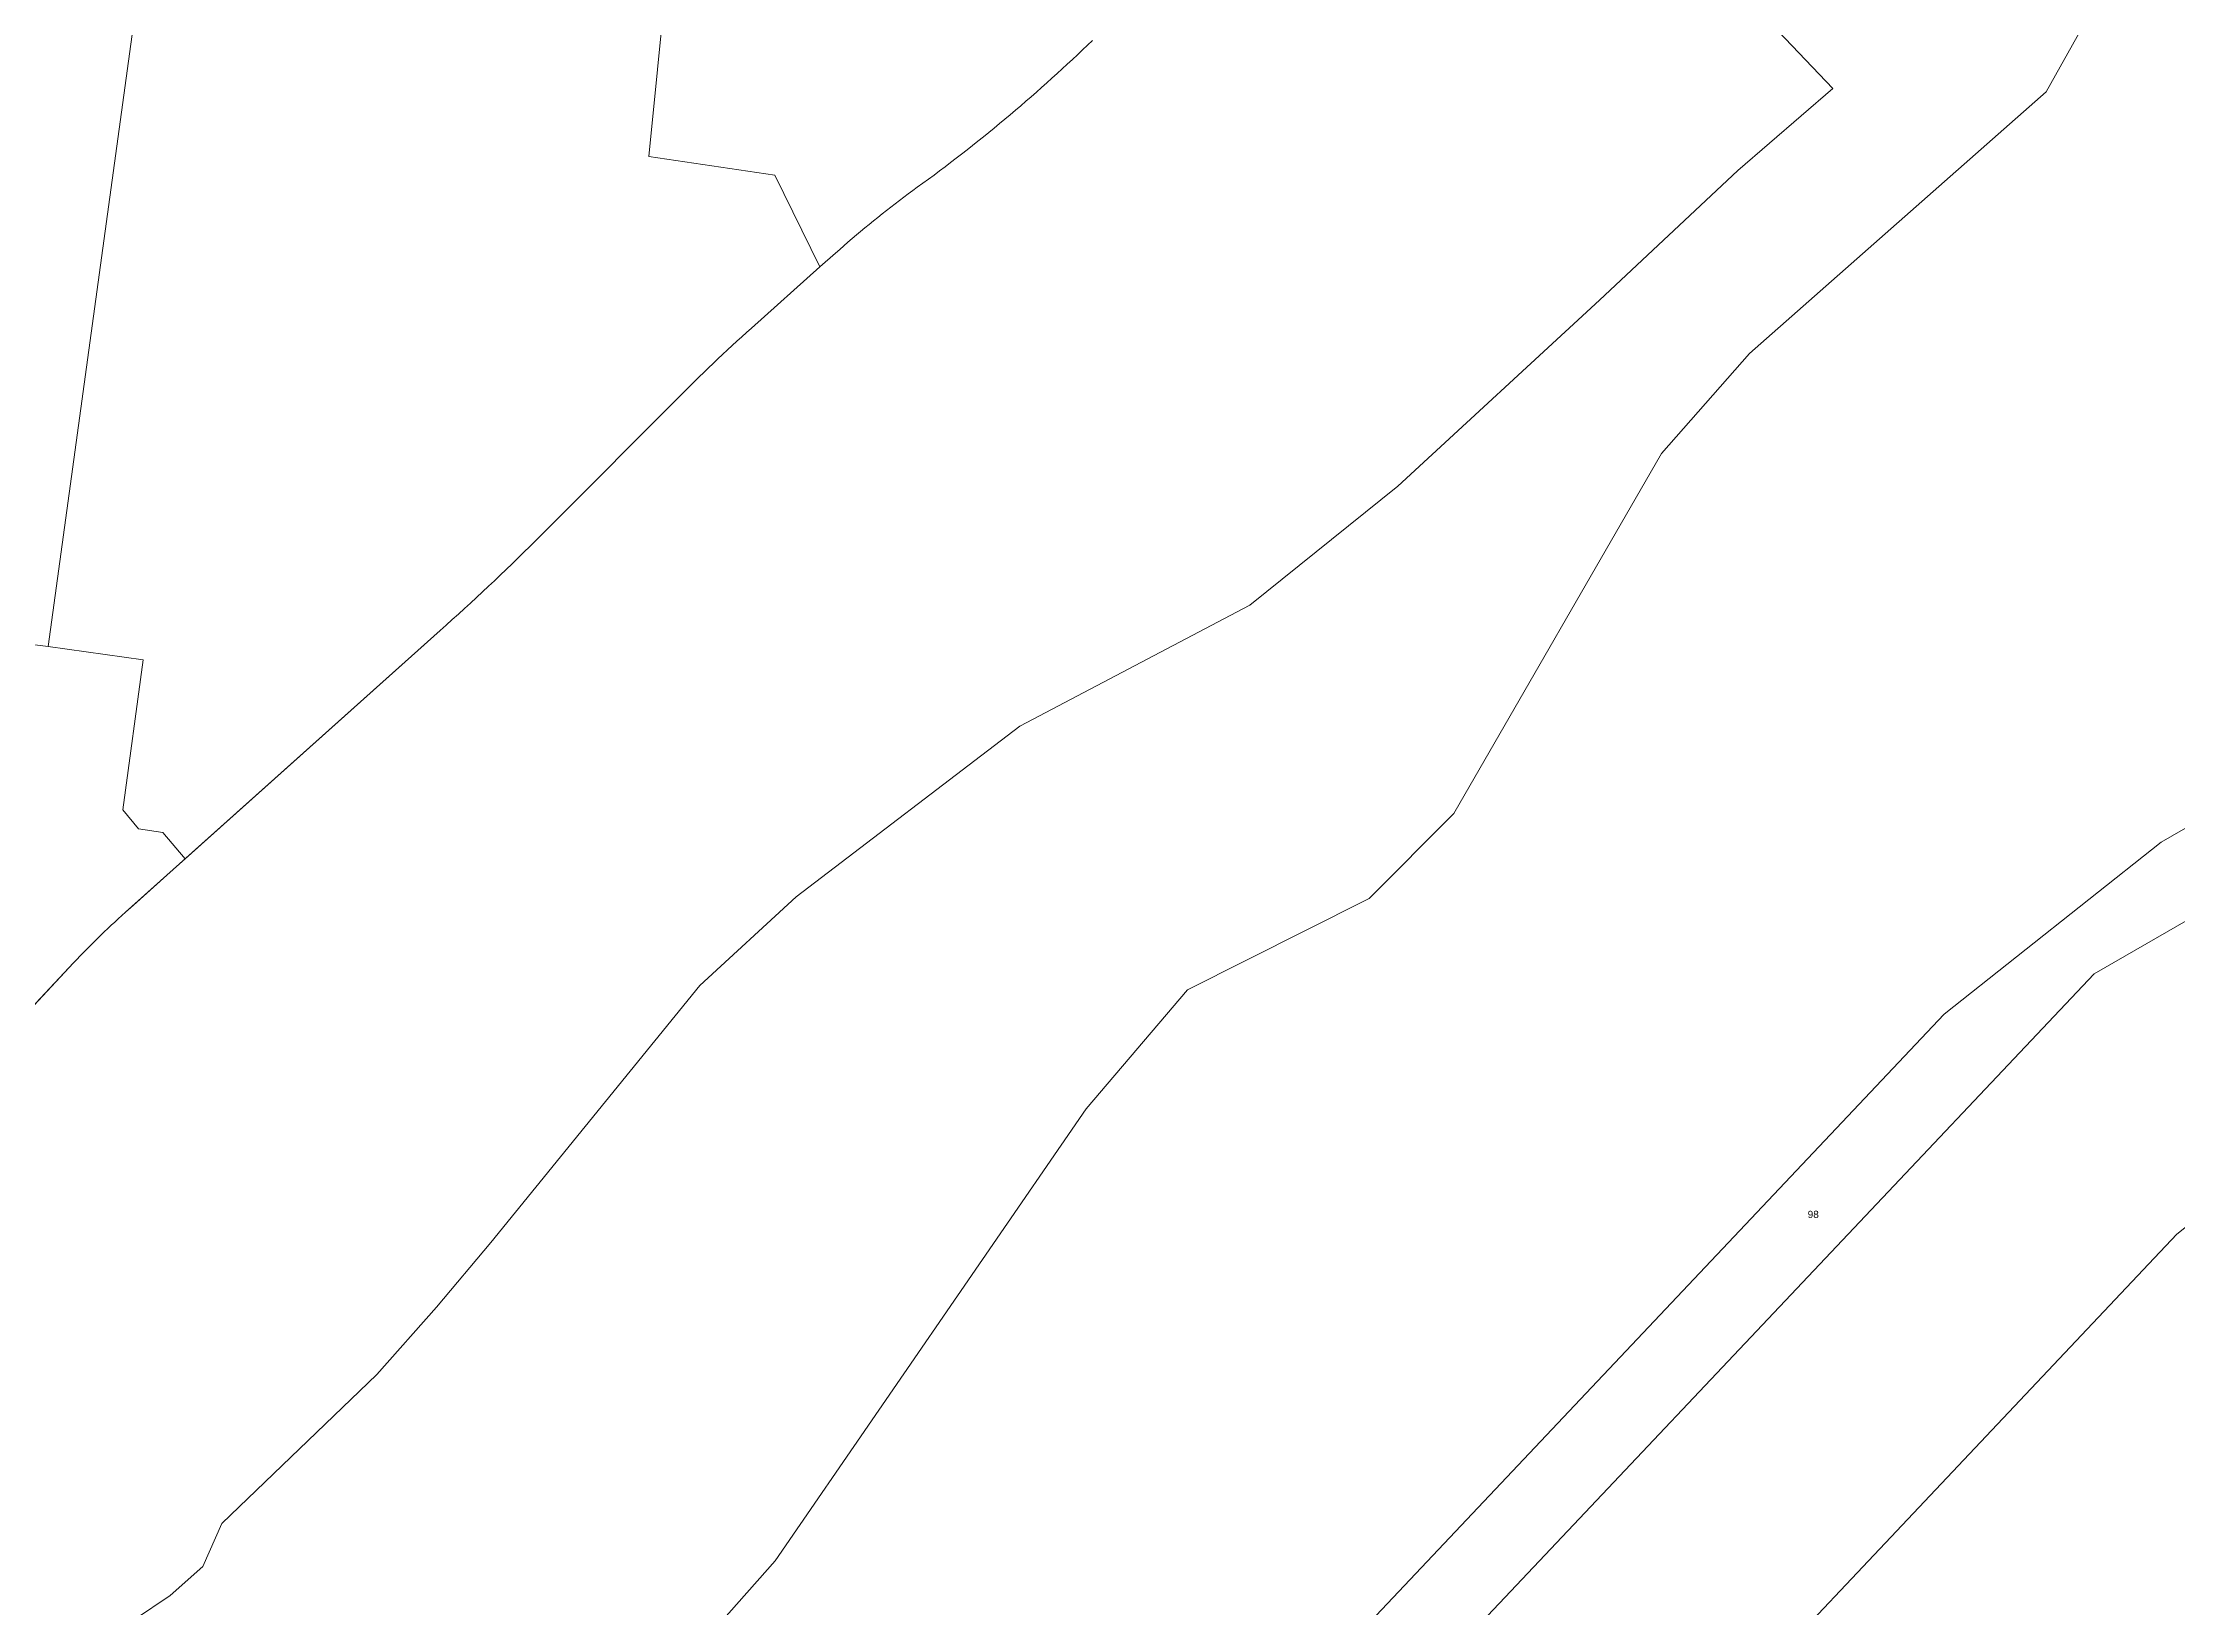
# Model space of a CAD drawing. Header units: metres. Extents: x 302931 to 308644, y 6253878 to 6257414.
# Drawn here: x 307425 to 307960, y 6254783 to 6255176 of the extents above; entities that cross this region are included whole.
import ezdxf

# ---------------------------------------------------------------- set-up
doc = ezdxf.new("R2010")
doc.units = ezdxf.units.M
doc.layers.add('Cadastre Land Parcels_SP_EXT', color=9, linetype='Continuous', lineweight=5)
doc.styles.get("Standard").update_dxf_attribs({"font": 'arial.ttf'})

msp = doc.modelspace()

# ---------------------------------------------------------------- linework, layer by layer
at = {"layer": 'Cadastre Land Parcels_SP_EXT', "linetype": 'Continuous'}
for points in [[(307993.73, 6255571.89), (307943.55, 6255445.53), (307955.64, 6255405.03), (307941.42, 6255385.42), (307919.3, 6255333.5), (307916.58, 6255301.16), (307912.65, 6255292.43), (307928.58, 6255240.1), (307858.24, 6255180.25), (307873.63, 6255164.08), (307849.82, 6255143.54), (307815.11, 6255111.04), (307764.56, 6255064.34), (307727.42, 6255034.57), (307669.8, 6255004.17), (307613.71, 6254961.34), (307589.51, 6254939.14), (307537.11, 6254874.64), (307523.47, 6254858.44), (307508.49, 6254841.57), (307469.65, 6254804.23), (307464.86, 6254793.42), (307456.66, 6254786.16), (307447.71, 6254780.08)], [(307319.45, 6255262.18), (307293.11, 6255071.19), (307292.89, 6255069.69), (307292.67, 6255068.2), (307292.43, 6255066.7), (307292.19, 6255065.21), (307291.95, 6255063.72), (307291.69, 6255062.23), (307291.43, 6255060.74), (307291.16, 6255059.26), (307290.88, 6255057.77), (307290.59, 6255056.29), (307290.3, 6255054.8), (307290, 6255053.32), (307289.69, 6255051.84), (307289.37, 6255050.37), (307289.04, 6255048.89), (307288.71, 6255047.42), (307288.37, 6255045.94), (307288.02, 6255044.47), (307413.41, 6255027.56), (307413.17, 6255025.77), (307426.09, 6255024.13), (307459.97, 6255271)], [(307459.97, 6255271), (307426.09, 6255024.13), (307449.95, 6255020.84), (307444.78, 6254983.22), (307448.78, 6254978.47), (307454.8, 6254977.48), (307460.41, 6254970.89), (307524.38, 6255028.19), (307524.38, 6255028.19), (307525.92, 6255029.55), (307527.44, 6255030.93), (307528.96, 6255032.3), (307530.48, 6255033.68), (307531.99, 6255035.07), (307533.5, 6255036.46), (307535, 6255037.86), (307536.5, 6255039.26), (307537.99, 6255040.67), (307539.48, 6255042.08), (307540.96, 6255043.5), (307542.44, 6255044.93), (307543.91, 6255046.35), (307545.38, 6255047.79), (307546.84, 6255049.23), (307548.3, 6255050.67), (307549.75, 6255052.12), (307587.02, 6255089.46), (307588.17, 6255090.61), (307589.33, 6255091.76), (307590.5, 6255092.9), (307591.67, 6255094.04), (307592.85, 6255095.17), (307594.03, 6255096.3), (307595.22, 6255097.42), (307596.41, 6255098.54), (307597.61, 6255099.65), (307598.81, 6255100.75), (307600.01, 6255101.85), (307601.23, 6255102.95), (307602.44, 6255104.04), (307619.63, 6255119.37), (307608.28, 6255142.37), (307576.76, 6255147.05), (307587.67, 6255257.12)], [(307587.67, 6255257.12), (307576.76, 6255147.05), (307608.28, 6255142.37), (307619.63, 6255119.37), (307623.54, 6255122.85), (307623.54, 6255122.85), (307624.58, 6255123.77), (307625.62, 6255124.68), (307626.66, 6255125.59), (307627.71, 6255126.49), (307628.77, 6255127.39), (307629.83, 6255128.28), (307630.9, 6255129.16), (307631.97, 6255130.04), (307633.04, 6255130.92), (307634.12, 6255131.79), (307635.2, 6255132.65), (307636.29, 6255133.51), (307637.39, 6255134.36), (307638.48, 6255135.2), (307639.59, 6255136.04), (307640.69, 6255136.87), (307641.8, 6255137.7), (307642.92, 6255138.52), (307644.04, 6255139.34), (307645.45, 6255140.36), (307646.85, 6255141.39), (307648.25, 6255142.42), (307649.64, 6255143.46), (307651.03, 6255144.51), (307652.41, 6255145.56), (307653.8, 6255146.62), (307655.17, 6255147.69), (307656.54, 6255148.76), (307657.91, 6255149.84), (307659.27, 6255150.92), (307660.62, 6255152.01), (307661.98, 6255153.1), (307663.32, 6255154.2), (307664.67, 6255155.31), (307666, 6255156.42), (307667.34, 6255157.54), (307668.66, 6255158.66), (307669.99, 6255159.79), (307671.3, 6255160.93), (307672.62, 6255162.07), (307673.92, 6255163.21), (307675.23, 6255164.36), (307676.52, 6255165.52), (307677.82, 6255166.68), (307679.1, 6255167.85), (307680.39, 6255169.03), (307681.67, 6255170.21), (307682.94, 6255171.39), (307684.2, 6255172.58), (307685.47, 6255173.78), (307686.72, 6255174.98), (307687.98, 6255176.19)], [(307538.67, 6254716.11), (307608.4, 6254794.81), (307686.36, 6254908.23), (307711.84, 6254938.08), (307756.5, 6254960.5), (307757.4, 6254960.95), (307778.58, 6254982.29), (307830.7, 6255072.57), (307852.75, 6255097.66), (307927.11, 6255163.32), (307951.68, 6255207.1), (307957.83, 6255218.07), (307960.92, 6255225.33)], [(307968.08, 6255203.64), (307951.68, 6255207.1), (307927.11, 6255163.32), (307852.75, 6255097.66), (307830.7, 6255072.57), (307778.58, 6254982.29), (307757.4, 6254960.95), (307756.5, 6254960.5), (307711.84, 6254938.08), (307686.36, 6254908.23), (307608.4, 6254794.81), (307538.67, 6254716.11)], [(307687.98, 6255176.19), (307686.72, 6255174.98), (307685.47, 6255173.78), (307684.2, 6255172.58), (307682.94, 6255171.39), (307681.67, 6255170.21), (307680.39, 6255169.03), (307679.1, 6255167.85), (307677.82, 6255166.68), (307676.52, 6255165.52), (307675.23, 6255164.36), (307673.92, 6255163.21), (307672.62, 6255162.07), (307671.3, 6255160.93), (307669.99, 6255159.79), (307668.66, 6255158.66), (307667.34, 6255157.54), (307666, 6255156.42), (307664.67, 6255155.31), (307663.32, 6255154.2), (307661.98, 6255153.1), (307660.62, 6255152.01), (307659.27, 6255150.92), (307657.91, 6255149.84), (307656.54, 6255148.76), (307655.17, 6255147.69), (307653.8, 6255146.62), (307652.41, 6255145.56), (307651.03, 6255144.51), (307649.64, 6255143.46), (307648.25, 6255142.42), (307646.85, 6255141.39), (307645.45, 6255140.36), (307644.04, 6255139.34), (307642.92, 6255138.52), (307641.8, 6255137.7), (307640.69, 6255136.87), (307639.59, 6255136.04), (307638.48, 6255135.2), (307637.39, 6255134.36), (307636.29, 6255133.51), (307635.2, 6255132.65), (307634.12, 6255131.79), (307633.04, 6255130.92), (307631.97, 6255130.04), (307630.9, 6255129.16), (307629.83, 6255128.28), (307628.77, 6255127.39), (307627.71, 6255126.49), (307626.66, 6255125.59), (307625.62, 6255124.68), (307624.58, 6255123.77), (307623.54, 6255122.85), (307619.63, 6255119.37), (307602.44, 6255104.04), (307601.23, 6255102.95), (307600.01, 6255101.85), (307598.81, 6255100.75), (307597.61, 6255099.65), (307596.41, 6255098.54), (307595.22, 6255097.42), (307594.03, 6255096.3), (307592.85, 6255095.17), (307591.67, 6255094.04), (307590.5, 6255092.9), (307589.33, 6255091.76), (307588.17, 6255090.61), (307587.02, 6255089.46), (307549.75, 6255052.12), (307548.3, 6255050.67), (307546.84, 6255049.23), (307545.38, 6255047.79), (307543.91, 6255046.35), (307542.44, 6255044.93), (307540.96, 6255043.5), (307539.48, 6255042.08), (307537.99, 6255040.67), (307536.5, 6255039.26), (307535, 6255037.86), (307533.5, 6255036.46), (307531.99, 6255035.07), (307530.48, 6255033.68), (307528.96, 6255032.3), (307527.44, 6255030.93), (307525.92, 6255029.55), (307524.38, 6255028.19), (307445.46, 6254957.5), (307444.56, 6254956.69), (307443.67, 6254955.88), (307442.78, 6254955.05), (307441.89, 6254954.23), (307441.01, 6254953.4), (307440.13, 6254952.56), (307439.26, 6254951.72), (307438.4, 6254950.87), (307437.53, 6254950.02), (307436.68, 6254949.16), (307435.83, 6254948.3), (307434.98, 6254947.43), (307434.14, 6254946.56), (307433.3, 6254945.69), (307432.47, 6254944.8), (307349.76, 6254856.37)], [(307447.71, 6254780.08), (307456.66, 6254786.16), (307464.86, 6254793.42), (307469.65, 6254804.23), (307508.49, 6254841.57), (307523.47, 6254858.44), (307537.11, 6254874.64), (307589.51, 6254939.14), (307613.71, 6254961.34), (307669.8, 6255004.17), (307727.42, 6255034.57), (307764.56, 6255064.34), (307815.11, 6255111.04), (307849.82, 6255143.54), (307873.63, 6255164.08), (307858.24, 6255180.25)], [(308137.11, 6255056.12), (307939.21, 6254942.02), (307657.94, 6254644.39), (307558.06, 6254560.23), (307506.01, 6254539.17), (307450.86, 6254516.88), (307413.15, 6254501.63), (307352, 6254499.98), (307157.96, 6254495.61), (307060.8, 6254493.31), (307022.75, 6254507.46), (307002.66, 6254476.88), (306983.31, 6254447.43), (307434, 6254384.1), (307445.13, 6254401.82), (307467.4, 6254415.07), (307494.55, 6254458.82), (307653.4, 6254551.94), (307959.96, 6254876.8), (307990.58, 6254901.11)], [(307645, 6254660.31), (307901.55, 6254931.91), (307955.99, 6254975.06), (308076.88, 6255044.62)], [(307398.04, 6254907.99), (307432.47, 6254944.8), (307432.47, 6254944.8), (307433.3, 6254945.69), (307434.14, 6254946.56), (307434.98, 6254947.43), (307435.83, 6254948.3), (307436.68, 6254949.16), (307437.53, 6254950.02), (307438.4, 6254950.87), (307439.26, 6254951.72), (307440.13, 6254952.56), (307441.01, 6254953.4), (307441.89, 6254954.23), (307442.78, 6254955.05), (307443.67, 6254955.88), (307444.56, 6254956.69), (307445.46, 6254957.5), (307447.46, 6254959.29), (307456.7, 6254967.56), (307460.41, 6254970.89), (307454.8, 6254977.48), (307448.78, 6254978.47), (307444.78, 6254983.22), (307449.95, 6255020.84), (307426.09, 6255024.13), (307413.17, 6255025.77)], [(307990.58, 6254901.11), (307959.96, 6254876.8), (307653.4, 6254551.94), (307494.55, 6254458.82), (307467.4, 6254415.07), (307926, 6254361.74), (307935.59, 6254401.27), (307943.01, 6254431.85), (307954.65, 6254480.32), (307948.95, 6254522.49), (307943.27, 6254564.94), (307941.65, 6254576.94), (307943.37, 6254581.2), (307947.38, 6254591.14), (307948.06, 6254592.82), (307955.66, 6254604.66), (307963.86, 6254617.42)]]:
    msp.add_lwpolyline(points, dxfattribs=at)
msp.add_lwpolyline([(307558.06, 6254560.23), (307657.94, 6254644.39), (307939.21, 6254942.02), (308137.11, 6255056.12), (308176.62, 6255078.74), (308103.86, 6255060.14), (308076.88, 6255044.62), (307955.99, 6254975.06), (307901.55, 6254931.91), (307645, 6254660.31), (307580.59, 6254605.64), (307585.99, 6254604.66), (307558.06, 6254560.23)], close=True, dxfattribs=at)

# ---------------------------------------------------------------- texts
at = {"layer": 'Cadastre Land Parcels_SP_EXT'}
msp.add_text('98', height=1.8, dxfattribs=at).set_placement((307867.34, 6254880.83))

doc.saveas('drawing.dxf')
